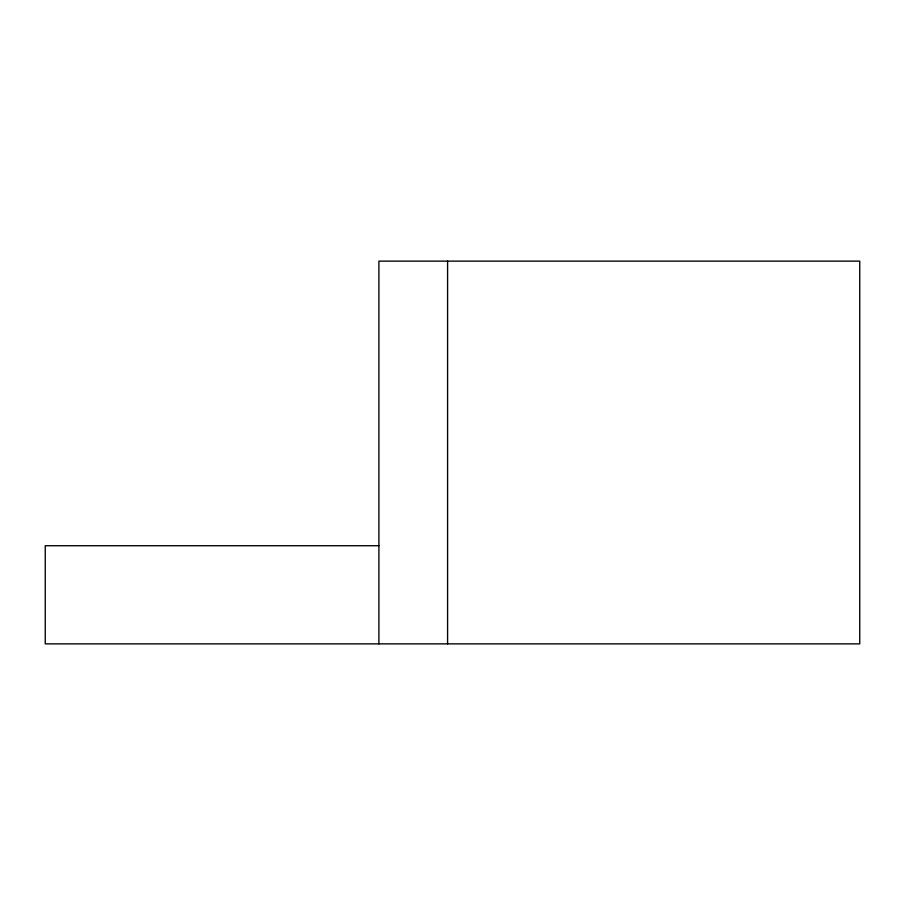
<?xml version="1.0" encoding="UTF-8"?>
<svg xmlns="http://www.w3.org/2000/svg" width="905" height="905" viewBox="0 0 905 905"><rect width="100%" height="100%" fill="white"/><g stroke="black" fill="none" stroke-linecap="round" stroke-linejoin="round"><path stroke-width="1.36" d="M378.901 545.726L45.25 545.726L45.25 643.862L859.75 643.862L859.75 261.138L378.901 261.138L378.901 643.862M447.59 261.138L447.59 643.862"/></g></svg>
